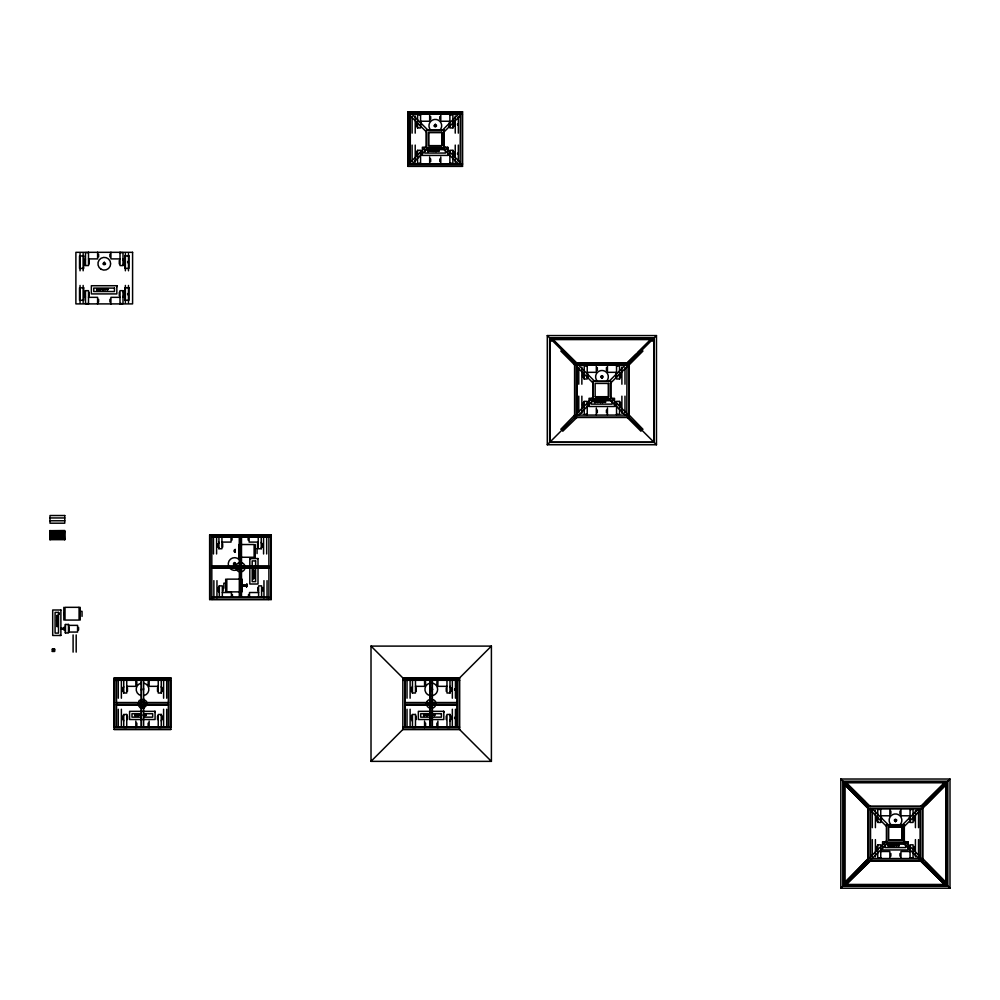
<?xml version="1.0" encoding="UTF-8"?>
<svg xmlns="http://www.w3.org/2000/svg" width="1000" height="1000" viewBox="0 0 1000 1000"><rect width="100%" height="100%" fill="white"/><g stroke="black" fill="none" stroke-linecap="round" stroke-linejoin="round"><path stroke-width="1.5" d="M146.975 704.912L146.5 701.4L143.675 699.225M434.487 125.988C434.738 123.138 437.7 127 434.888 126.512M431.488 690.2L431.987 689.362M432.088 689.587L431.488 688.525L431.887 689.013M435.712 704.912C437.675 697.5 424.738 697.5 426.7 704.912M896.2 820.487L896.012 819.775M431.637 687.962L432.713 689.362L431.463 690.462M242.587 567.975A2.275 2.275 0 0 0 242.5 566.237L241.213 565.075A2.275 2.275 0 0 0 239.462 565.163L238.3 566.462A2.275 2.275 0 0 0 238.4 568.2L239.688 569.362A2.275 2.275 0 0 0 241.425 569.275L242.55 566.388M143.475 701.7L140.863 702.125L140.438 704.725M144.5 704.725L144.5 702.725M146.975 704.938L143.675 708.238M235.25 564.388C232.675 560.538 234.713 566.562 234.625 564.75M435.95 126.125L435.95 125.4M430.513 688.925L430.513 689.788M429.237 702.588A2.275 2.275 0 0 0 429.237 704.862L430.075 705.7A2.275 2.275 0 0 0 432.35 705.7L433.175 704.862A2.275 2.275 0 0 0 433.175 702.588L432.35 701.762A2.275 2.275 0 0 0 430.075 701.762L429.188 704.725M433.237 704.725L433.237 702.725M435.712 704.938C434.725 709.412 427.688 709.412 426.7 704.938M601.362 376.225C602.362 380.225 602.7 373.55 601.462 377.35M896.338 820.512C895.212 822.663 893.625 818.825 895.938 819.538M56.725 616.25L57.5 616.3M56.725 618.737L57.5 618.787M56.863 616.25L57.35 616.3M56.863 618.737L57.35 618.787M143.475 689.912L143.488 688.4M253.988 575.275L253.275 575.275M253.988 577.762L253.275 577.762M234 563.663L235.125 563.513M143.512 714.488L143.575 715.575M432.013 714.55L432.312 715.575M97.613 289.325L97.613 289.75M100.1 289.325L100.1 289.75M428.625 150.838L428.625 151.263M431.112 150.838L431.163 151.312M135.838 714.938L136.3 715.525L135.838 714.788M138.325 714.938L138.775 715.525L138.325 714.788M595.275 401.912L595.388 402.413M597.762 401.912L597.875 402.55M424.575 714.938L425.037 715.525L424.575 714.788M427.062 714.938L427.512 715.525L427.062 714.788M888.812 845.375L888.812 845.788M891.287 845.375L891.287 845.788M253.85 575.275L253.425 575.275M253.85 577.762L253.425 577.762M432.475 151.237L431.987 150.638L432.625 151.475M139.688 715.487L139.2 714.737L139.688 715.337M599.075 402.375L599.05 402M428.425 715.487L427.938 714.737L428.425 715.337M102.863 289.425C103.513 288.263 103.525 290.8 102.863 289.6M433.875 150.938C434.513 149.625 434.525 152.487 433.975 151.025M600.538 402.013C601.188 400.85 601.2 403.387 600.538 402.2M429.837 715.037C430.487 713.875 430.5 716.413 429.837 715.225M894.062 845.475C894.712 844.3 894.725 846.838 894.062 845.65M560.788 429.3L574.587 415.087L629.175 415.087L642.975 429.3M642.975 351.025L628.987 365.05M870.3 860.725L871.225 860.163L846.425 884.262L844.762 882.588L868.85 857.8L868.288 858.725M920.525 806.5L944.388 782.962L946.062 784.638L922.525 808.5M845.312 882.038L846.988 883.713M97.613 289.175L97.725 289.825M100.1 289.175L100.2 289.825M410.3 162.35L426.312 146.337M442.475 130.175L458.488 114.162M411.975 164.013L427.987 148M444.137 131.838L460.15 115.825M428.462 151.812L429.038 150.6L428.625 151.412M431.112 150.588L431.163 151.45M551.225 341.188L552.9 339.513L577.513 363.787M574.763 365.05L560.788 351.025M626.25 363.787L650.85 339.513L652.525 341.188M576.95 413.425L592.962 397.4M609.125 381.25L625.138 365.225M627.5 362.863L636 354.375M638.112 352.25L650.85 339.513M547.288 444.75L574.587 417.463L574.587 362.863L547.288 335.575L656.475 335.575L656.475 444.75L547.288 444.75L547.288 335.575M574.587 362.863L629.175 362.863L656.475 335.575M578.625 415.087L594.637 399.075M610.8 382.912L626.812 366.9M595.275 401.662L595.388 402.55M597.762 401.662L597.875 402.413M626.987 417.275L641.012 431.262M371.012 761.363L402.85 729.513L459.562 729.513L491.4 761.363L491.4 646.1L371.012 646.1L371.012 761.363L491.4 761.363M371.012 646.1L402.85 677.95L459.562 677.95L491.4 646.1M868.288 808.5L868.85 809.425L844.762 784.638L846.425 782.962L870.3 806.5M844.762 882.588L867.025 860.325M870.487 856.875L886.488 840.863M902.65 824.7L918.662 808.688M925.375 801.975L944.388 782.962M840.812 888.213L868.112 860.913L868.112 806.325L840.812 779.025L950 779.025L950 888.213L840.812 888.213L840.812 779.025M868.112 806.325L922.7 806.325L950 779.025M846.425 884.262L868.725 861.975M872.15 858.55L888.162 842.537M904.325 826.375L920.337 810.362M925.962 804.737L946.062 784.638M888.812 845.113L888.812 845.938M891.287 845.113L891.287 845.938M920.525 860.725L919.6 860.175L944.388 884.262L946.062 882.588L922.7 858.55L868.112 858.55M943.637 883.525L945.312 881.85M141.637 714.688L141.675 715.575M562.737 431.262L576.95 417.463L574.587 415.087M141.525 688.888L141.5 690.4M103.787 263.238L105.15 263.75L103.863 264.488M435.838 126.275L435.125 126.463M430.538 688.112L429.8 689.362L430.462 690.275M892.588 845.962L892.225 845.138L892.812 846M57.737 625.75C56.15 625 58.338 625.25 56.85 626.312C58.9 627.087 55.1 626.188 57.55 625.913M57.112 621.6C55.637 621.987 58.45 622.25 57.188 621.5M105.288 289.025L105.5 289.962M895.588 845.037L895.75 846M253.512 573.913L253.512 574.125M104.075 262.913L103.462 263.975M143.475 705.75L141.463 705.75M432.212 705.75L430.213 705.75M253.162 568.1L254.062 567.625M241.287 569.325L239.688 569.362L239.613 597.212M253.113 568.212C254.412 569.15 252.413 568.763 253.863 567.688L253.162 567.463M143.65 708.238L140.137 707.763L137.963 704.938M249.913 558.725L250.963 558.612M59.75 635.4L60.8 635.288M407.925 111.975L462.525 111.975M407.925 113.975L462.525 113.975M408.113 114.162L462.337 114.162L462.337 164.013M420.575 115L417.562 115L417.562 127.925L420.575 127.925L420.575 114.562M449.888 115L452.887 115L452.887 127.925L449.888 127.925L449.888 114.562M420.575 121.25L429.675 121.25L429.675 114.562M449.888 121.25L440.788 121.25L440.788 114.562M426.875 147.238L422.375 147.238L422.375 155.425L447.85 155.425L447.85 147.238L443.363 147.238M428.237 150.25L428.237 151.475M433.875 150.25L433.725 151.475M420.575 163.225L417.562 163.225L417.562 150.3L420.575 150.3L420.575 163.65M449.888 163.225L452.887 163.225L452.887 150.3L449.888 150.3L449.888 163.65M407.925 164.013L462.525 164.013M407.925 164.2L462.525 164.2M407.925 166.2L462.525 166.2M88.5 252.638L85.5 252.638L85.5 265.562L88.5 265.562L88.5 252.213M120.013 252.638L123.012 252.638L123.012 265.562L120.013 265.562L120.013 252.213M88.5 258.9L97.6 258.9L97.6 252.213M120.013 258.9L110.913 258.9L110.913 252.213M97.613 289.075L97.45 290.3M100.1 289.075L99.938 290.3M88.5 297.337L97.6 297.337L97.6 304.025M120.013 297.337L110.913 297.337L110.913 304.025M88.5 303.587L85.5 303.587L85.5 290.675L88.5 290.675L88.5 304.025M120.013 303.587L123.012 303.587L123.012 290.675L120.013 290.675L120.013 304.025M551.05 339.325L652.712 339.325M551.225 339.513L652.525 339.513M574.587 363.05L629.175 363.05M574.587 365.05L629.175 365.05M574.763 365.225L628.987 365.225M587.225 366.075L584.225 366.075L584.225 378.988L587.225 378.988L587.225 365.637M616.538 366.075L619.538 366.075L619.538 378.988L616.538 378.988L616.538 365.637M587.225 372.325L596.325 372.325L596.325 365.637M616.538 372.325L607.438 372.325L607.438 365.637M595.325 396.712L608.425 396.712L608.425 383.612M593.525 398.312L589.038 398.312L589.038 406.5L614.513 406.5L614.513 398.312L610.013 398.312M591.413 400.688L612.125 400.688L612.125 404.125L591.413 404.125L591.413 401.838M594.5 401.312L594.338 402.55M594.725 401.312L594.725 402.55M600.538 401.312L600.375 402.55M587.225 414.3L584.225 414.3L584.225 401.375L587.225 401.375L587.225 414.725M616.538 414.3L619.538 414.3L619.538 401.375L616.538 401.375L616.538 414.725M574.587 417.275L629.175 417.275M574.587 417.463L629.175 417.463L656.475 444.75M50 517.95L64.763 517.95M50 520.775L64.763 520.775M50 530.688L64.763 530.525L64.763 539.825M50 531.15L64.763 531.15M50 531.888L64.763 531.888M50 532.85L64.763 532.85M50 533.975L64.763 533.975M212 535.05L268.9 535.05M50 535.175L64.763 535.175M50 536.375L64.763 536.375M212 537.05L268.9 537.05M212 537.225L268.9 537.225M50 537.5L64.763 537.5M50 538.462L64.763 538.462M50 539.2L64.763 539.2M50 539.663L64.763 539.663M221.938 542.087L231.038 542.087L231.038 536.65M258.225 542.087L249.125 542.087L249.125 536.65M240.025 544.525L254.112 544.525L254.112 557.263L240.025 557.263M255.238 548.562L257.062 548.562L257.062 553.6M212 566.2L238.438 566.2M239.425 566.2L268.9 566.2M212 566.388L238.35 566.388L238.35 568.062L212 568.062M268.9 566.388L239.613 566.388L239.613 568.062L268.9 568.062M212 568.237L238.425 568.237M268.9 568.237L239.425 568.237L239.425 597.212M239.488 579.138L226.812 579.138L226.812 591.875L239.488 591.875M225.688 583.175L223.863 583.175L223.863 588.212M241.737 584.788L246.887 584.788M241.737 586.237L246.887 586.237M222.325 592.525L231.425 592.525L231.425 597.212M258.6 592.525L249.5 592.525L249.5 597.212M212 597.212L268.9 597.212M212 597.388L268.9 597.388M212 599.388L268.9 599.388M80.225 611.35L82.037 611.35L82.037 616.388M56.65 620.087L57.5 619.612L56.65 620.25M68.475 625.363L77.575 625.363L77.575 632.062L68.475 632.062M60.838 628.2L63.2 628.2L63.2 629.225L60.838 629.225M52.413 649.275L54.413 649.275L54.413 651.275L52.413 651.275M114.113 678.125L170.825 678.125M402.85 678.125L459.562 678.125M114.113 680.125L170.825 680.125M402.85 680.125L459.562 680.125M114.113 680.312L170.825 680.312M402.85 680.312L459.562 680.312M126.737 686.338L135.838 686.338L135.838 679.65M158.238 686.338L149.15 686.338L149.15 679.65M415.475 686.338L424.575 686.338L424.575 679.65M446.975 686.338L437.887 686.338L437.887 679.65M116.487 702.55L168.45 702.55M405.225 702.55L457.188 702.55M116.487 702.725L168.45 702.725M405.225 702.725L457.188 702.725M116.487 704.725L168.45 704.725M405.225 704.725L457.188 704.725M116.487 704.912L168.45 704.912M405.225 704.912L457.188 704.912M140.85 713.713L131.975 713.713L131.975 717.15L140.85 717.15M143.812 713.713L152.688 713.713L152.688 717.15L143.812 717.15M114.113 727.15L170.825 727.15M402.85 727.15L459.562 727.15M114.113 727.337L170.825 727.337M402.85 727.337L459.562 727.337M114.113 729.338L170.825 729.338M402.85 729.338L459.562 729.338M868.112 806.5L922.7 806.5M868.112 808.5L922.7 808.5M868.288 808.688L922.525 808.688M880.75 809.525L877.75 809.525L877.75 822.45L880.75 822.45L880.75 809.1M910.062 809.525L913.062 809.525L913.062 822.45L910.062 822.45L910.062 809.1M880.75 815.788L889.85 815.788L889.85 809.1M910.062 815.788L900.962 815.788L900.962 809.1M888.863 827.062L901.963 827.062L901.963 840.163L888.863 840.163M887.062 841.762L882.562 841.762L882.562 849.95L908.037 849.95L908.037 841.762L905.037 841.762M887.862 844.775L888.025 846M888.413 844.775L888.263 846M893.9 844.775L893.9 846M880.75 851.5L889.85 851.5L889.85 858.188M910.062 851.5L900.962 851.5L900.962 858.188M880.75 857.75L877.75 857.75L877.75 844.825L880.75 844.825L880.75 858.188M910.062 857.75L913.062 857.75L913.062 844.825L910.062 844.825L910.062 858.188M868.112 858.725L922.7 858.725M868.112 860.725L922.7 860.725M868.112 860.913L922.7 860.913L950 888.213M143.65 699.225L139.175 700.438L137.963 704.912M241.213 565.075L239.613 565.125L239.613 537.225M432.212 701.7L430.213 701.7L430.213 680.312M434.963 126.388L434.588 125.763M253.525 572.513C252.35 571.85 254.9 571.85 253.7 572.513M411.975 114.162L427.987 130.175M444.137 146.337L460.15 162.35M410.3 115.825L426.312 131.838M442.475 148L458.488 164.013M552.9 339.513L576.25 362.863M578.625 365.225L594.637 381.25M610.8 397.4L626.812 413.425M576.95 366.9L592.962 382.912M609.125 399.075L625.138 415.087M943.637 783.713L945.312 785.387M865.438 801.975L846.425 782.962C848.25 783.612 845.413 786.45 844.762 784.638L867.025 806.912M872.15 808.688L888.162 824.7M904.325 840.863L920.337 856.875M925.962 862.5L946.062 882.588M870.487 810.362L886.488 826.375M902.65 842.537L918.662 858.55M922.087 861.975L944.388 884.262M896.125 819.938L895.138 819.675L895 820.8M438.175 150.525C437.35 151.775 437.575 150.675 438.462 150.588L438.7 151.287C439.462 149.225 438.562 153.025 438.288 150.588M57.625 623.025L56.65 623.025M253.088 570.025L254.062 569.862M604.825 401.6C604.25 403.15 603.938 401.075 605.35 402.35C606.112 400.3 605.225 404.1 604.938 401.662M907.85 841.862L907.962 842.9M447.663 147.338L447.775 148.375M443.612 711.425L443.725 712.475M116.65 285.812L116.762 286.863M154.875 711.425L154.987 712.475M946.062 782.962L946.062 884.262M922.7 806.325L922.7 860.913M922.525 806.5L922.525 860.725M920.525 808.688L920.525 858.55M920.337 808.688L920.337 858.55M918.512 810.475L918.512 827.663M918.512 839.613L918.512 856.75M915.425 810.475L915.425 813.763M915.425 814.812L915.425 827.663M915.425 839.613L915.425 852.225M915.425 853.312L915.425 856.8M914.613 818.175L914.613 819.987M914.613 847.288L914.613 849.112M914.25 817.35L914.25 820.812M914.25 846.462L914.25 849.925M909.338 817.35L909.338 819.525M909.338 847.337L909.338 849.925M899.963 811.112L899.963 813.775M899.963 853.512L899.963 856.175M890.85 811.112L890.85 813.775M890.85 853.512L890.85 856.175M881.488 817.35L881.488 818.637M881.488 848.65L881.488 849.925M877.575 821.287L877.575 822.337M877.575 844.938L877.575 846M876.562 817.35L876.562 820.812M876.562 846.462L876.562 849.925M876.2 818.175L876.2 819.987M876.2 847.288L876.2 849.112M875.4 810.475L875.4 812.35M875.4 813.662L875.4 827.663M875.4 839.613L875.4 853.625M875.4 854.438L875.4 856.8M872.3 810.475L872.3 827.663M872.3 839.613L872.3 856.75M870.487 808.688L870.487 858.55M870.3 808.688L870.3 858.55M868.288 806.5L868.288 860.725M844.762 782.962L844.762 884.262M629.175 362.863L629.175 417.463M628.987 363.05L628.987 417.275M626.987 365.225L626.812 415.087M624.987 367.562L624.987 384.212M624.987 396.163L624.987 412.812M621.9 367.025L621.9 384.212M621.9 396.163L621.9 409.012M621.9 410.05L621.9 413.338M621.087 374.712L621.087 376.538M621.087 403.837L621.087 405.65M620.725 373.9L620.725 377.35M620.725 403.013L620.725 406.475M619.725 372.475L619.725 373.438M619.725 377.825L619.725 378.888M619.725 401.488L619.725 402.537M619.725 406.925L619.725 407.575M615.812 373.9L615.812 375.625M615.812 376.488L615.812 377.35M615.812 404.3L615.812 406.475M607.438 408.038L607.438 414.725M606.438 367.65L606.438 370.312M606.438 410.05L606.438 412.713M597.325 367.65L597.325 370.312M597.325 410.05L597.325 412.713M596.325 408.038L596.325 414.725M587.95 373.9L587.95 375.625M587.95 376.488L587.95 377.35M587.95 404.3L587.95 406.475M584.038 372.475L584.038 373.438M584.038 377.825L584.038 378.888M584.038 401.488L584.038 402.537M584.038 406.925L584.038 407.575M583.038 373.9L583.038 377.35M583.038 403.013L583.038 406.475M582.675 374.712L582.675 376.538M582.675 403.837L582.675 405.65M581.862 367.025L581.862 384.212M581.862 396.163L581.862 409.012M581.862 410.05L581.862 413.338M578.775 367.562L578.775 384.212M578.775 396.163L578.775 412.812M576.95 365.225L576.95 415.087M576.775 365.225L576.775 415.087M574.763 363.05L574.763 417.275M460.337 114.162L460.15 164.013M459.562 677.95L459.562 729.513M459.375 680.312L459.375 727.15M458.338 116.487L458.338 133.138M458.338 145.087L458.338 161.737M457.525 123.85L457.525 125.062M457.525 153.15L457.525 154.375M457.375 680.312L457.375 727.15M457.188 680.312L457.188 727.15M455.438 681.025L455.438 698.213M455.438 709.25L455.438 726.438M455.238 115.95L455.238 133.138M455.238 145.087L455.238 157.938M455.238 159.088L455.238 162.275M454.625 688.925L454.625 690.15M454.625 717.312L454.625 718.538M454.438 123.637L454.438 125.463M454.438 152.762L454.438 154.575M454.062 122.825L454.062 126.287M454.062 151.938L454.062 155.4M453.062 121.463L453.062 122.375M453.062 126.75L453.062 127.812M453.062 150.412L453.062 151.463M453.062 155.85L453.062 156.537M452.337 681.025L452.337 698.213M452.337 709.25L452.337 726.438M451.525 688.725L451.525 690.537M451.525 716.925L451.525 718.737M451.163 687.9L451.163 691.363M451.163 716.1L451.163 719.562M450.163 686.363L450.163 687.45M450.163 691.838L450.163 692.887M450.163 714.575L450.163 715.638M450.163 720.013L450.163 721.112M449.988 680.075L449.988 693L446.975 693L446.975 679.862M449.15 122.825L449.15 124.55M449.15 125.412L449.15 126.287M449.15 153.663L449.15 155.4M446.25 687.9L446.25 691.363M446.25 716.1L446.25 719.562M440.788 156.962L440.788 163.65M439.787 116.575L439.787 119.237M439.787 158.975L439.787 161.637M437.887 721.125L437.887 727.6M436.887 681.663L436.887 684.325M436.887 723.138L436.887 725.812M432.388 680.312L432.388 727.15M432.212 680.312L432.212 702.55M432.212 704.912L432.212 727.15M431.512 714.325L431.512 715.575M430.675 116.575L430.675 119.237M430.675 158.975L430.675 161.637M430.213 704.912L430.213 727.15M430.025 680.312L430.025 727.15M429.675 156.962L429.675 163.65M425.575 681.663L425.575 684.325M425.575 723.138L425.575 725.812M424.575 721.125L424.575 727.6M421.3 122.825L421.3 124.55M421.3 153.663L421.3 155.4M417.388 121.463L417.388 122.375M417.388 126.75L417.388 127.812M417.388 150.412L417.388 151.463M417.388 155.85L417.388 156.537M416.388 122.825L416.388 126.287M416.388 151.938L416.388 155.4M416.2 687.9L416.2 691.363M416.2 716.1L416.2 719.562M416.025 123.637L416.025 125.463M416.025 152.762L416.025 154.575M415.475 679.862L415.475 693L412.475 693L412.475 680.075M415.213 115.95L415.213 133.138M415.213 145.087L415.213 157.938M415.213 159.088L415.213 162.275M412.287 686.363L412.287 687.45M412.287 691.838L412.287 692.887M412.287 714.575L412.287 715.638M412.287 720.013L412.287 721.112M412.113 116.487L412.113 133.138M412.113 145.087L412.113 161.737M411.287 687.9L411.287 691.363M411.287 716.1L411.287 719.562M410.925 688.725L410.925 690.537M410.925 716.925L410.925 718.737M410.3 114.162L410.3 164.013M410.112 114.162L410.112 164.013M410.112 681.025L410.112 698.213M410.112 709.25L410.112 726.438M408.113 111.975L408.113 166.2M407.025 681.025L407.025 698.213M407.025 709.25L407.025 726.438M405.225 680.312L405.225 727.15M405.037 680.312L405.037 727.15M402.85 677.95L402.85 729.513M271.087 534.862L271.087 599.575M268.9 534.862L268.9 599.575M267.05 580.65L267.05 597.788M266.675 536.775L266.675 553.962M263.962 580.65L263.962 597.788M263.575 536.775L263.575 553.962M263.15 588.325L263.15 590.138M262.775 544.475L262.775 546.287M262.787 587.5L262.787 590.962M262.4 543.65L262.4 547.112M261.6 597.35L261.6 585.862L258.6 585.862L258.6 597.35M261.4 542.1L261.4 543.2M261.4 547.587L261.4 548.638M261.225 535.825L261.225 548.75L258.225 548.75L258.225 535.825M257.875 587.5L257.875 590.962M257.488 543.65L257.488 547.112M255.238 544.525L255.238 557.263M248.5 594.538L248.5 597.212M248.125 537.413L248.125 540.075M242.062 579.138L242.062 591.875M241.737 584.65L241.737 586.375M241.462 537.225L241.462 597.212M241.287 537.225L241.287 597.212M240.9 579.138L240.9 591.875M239.425 537.225L239.425 565.188M239.188 550.037L239.188 551.763M238.863 544.525L238.863 557.263M234.088 550.2L234.088 551.6M232.425 594.538L232.425 597.212M232.037 537.413L232.037 540.075M225.688 579.138L225.688 591.875M223.05 587.5L223.05 590.962M222.675 543.65L222.675 547.112M222.325 597.35L222.325 585.862L219.325 585.862L219.325 597.35M221.938 535.825L221.938 548.75L218.938 548.75L218.938 535.825M219.137 585.975L219.137 587.038M219.137 591.413L219.137 592.513M218.762 542.1L218.762 543.2M218.762 547.587L218.762 548.638M218.137 587.5L218.137 590.962M217.763 543.65L217.763 547.112M217.775 588.325L217.775 590.138M217.387 544.475L217.387 546.287M216.962 580.65L216.962 597.788M216.588 536.775L216.588 553.962M213.875 580.65L213.875 597.788M213.487 536.775L213.487 553.962M211.812 534.862L211.812 599.575M209.812 534.862L209.812 599.575M170.637 680.312L170.637 727.15M168.637 680.312L168.637 727.15M168.45 680.312L168.45 727.15M166.7 681.025L166.7 698.213M166.7 709.25L166.7 726.438M163.6 681.025L163.6 698.213M163.6 709.25L163.6 726.438M162.787 688.725L162.787 690.537M162.787 716.925L162.787 718.737M162.425 687.9L162.425 691.363M162.425 716.1L162.425 719.562M161.425 686.363L161.425 687.45M161.425 691.838L161.425 692.887M161.425 714.575L161.425 715.638M161.425 720.013L161.425 721.112M161.25 680.075L161.25 693L158.238 693L158.238 679.862M157.513 687.9L157.513 691.363M157.513 716.1L157.513 719.562M149.15 721.125L149.15 727.6M148.138 681.663L148.138 684.325M148.138 723.138L148.138 725.812M143.65 680.312L143.65 727.15M141.463 680.312L141.463 702.55M141.463 704.912L141.463 727.15M141.287 680.312L141.287 727.15M136.838 681.663L136.838 684.325M136.838 723.138L136.838 725.812M135.838 721.125L135.838 727.6M128.463 253.6L128.463 270.788M128.463 285.45L128.463 302.638M127.662 261.488L127.662 262.712M127.662 293.525L127.662 294.738M127.463 687.9L127.463 691.363M127.463 716.1L127.463 719.562M126.737 679.862L126.737 693L123.737 693L123.737 680.075M125.375 253.6L125.375 270.788M125.375 285.45L125.375 302.638M124.562 261.288L124.562 263.113M124.562 293.125L124.562 294.95M124.2 260.462L124.2 263.925M124.2 292.312L124.2 295.763M123.55 686.363L123.55 687.45M123.55 691.838L123.55 692.887M123.55 714.575L123.55 715.638M123.55 720.013L123.55 721.112M123.2 258.925L123.2 260.012M123.2 264.4L123.2 265.45M123.2 290.775L123.2 291.837M123.2 296.225L123.2 297.312M122.55 687.9L122.55 691.363M122.55 716.1L122.55 719.562M122.188 688.725L122.188 690.537M122.188 716.925L122.188 718.737M121.375 681.025L121.375 698.213M121.375 709.25L121.375 726.438M119.288 260.462L119.288 263.925M119.288 292.312L119.288 295.763M118.287 681.025L118.287 698.213M118.287 709.25L118.287 726.438M116.487 680.312L116.487 727.15M116.3 680.312L116.3 727.15M114.3 680.312L114.3 727.15M109.913 254.225L109.913 256.887M109.913 299.35L109.913 302.013M98.6 254.225L98.6 256.887M98.6 299.35L98.6 302.013M89.237 260.462L89.237 263.925M89.237 292.312L89.237 295.763M85.325 258.925L85.325 260.012M85.325 264.4L85.325 265.45M85.325 290.775L85.325 291.837M85.325 296.225L85.325 297.312M84.325 260.462L84.325 263.925M84.325 292.312L84.325 295.763M83.95 261.288L83.95 263.113M83.95 293.125L83.95 294.95M83.15 253.6L83.15 270.788M83.15 285.45L83.15 302.638M80.225 607.325L80.225 620.062M80.05 253.6L80.05 270.788M80.05 285.45L80.05 302.638M78.575 627.388L78.575 630.037M76.188 634.925L76.188 652.113M73.1 634.925L73.1 652.113M69.212 626.987L69.212 630.438M65.3 624.525L65.3 625.612M65.3 631.825L65.3 632.875M64.175 612.825L64.175 614.55M64.287 626.987L64.287 630.438M63.925 627.8L63.925 629.625M63.837 607.325L63.837 620.062M59.075 612.987L59.075 614.388M57.888 615.3L56.65 615.462M57.888 621.35L56.65 621.35M50 530.525L50 539.825M140.5 702.588A2.275 2.275 0 0 0 140.5 704.862L141.337 705.7A2.275 2.275 0 0 0 143.613 705.7L144.438 704.862A2.275 2.275 0 0 0 144.438 702.588L143.613 701.762A2.275 2.275 0 0 0 141.337 701.762M891 824.788A6.375 6.375 0 0 1 891 815.788A6.375 6.375 0 0 1 900 815.788A6.375 6.375 0 0 1 900 824.788M430.812 130.262A6.375 6.375 0 0 1 430.812 121.263A6.375 6.375 0 0 1 439.825 121.263A6.375 6.375 0 0 1 439.825 130.262M240.775 565.662A6.375 6.375 0 0 1 239.125 568.525M237.8 569.538A6.375 6.375 0 0 1 229.1 567.2M228.463 565.662A6.375 6.375 0 0 1 239.125 559.513M431.262 682.987A6.375 6.375 0 0 1 437.625 689.362A6.375 6.375 0 0 1 431.262 695.725M429.613 695.512A6.375 6.375 0 0 1 429.613 683.213M144.175 683.213A6.375 6.375 0 0 1 144.175 695.512M140.875 695.512A6.375 6.375 0 0 1 140.875 683.213M597.475 381.337A6.375 6.375 0 0 1 597.475 372.325A6.375 6.375 0 0 1 606.475 372.325A6.375 6.375 0 0 1 606.475 381.337M106.375 289.225C107.225 291.163 107.1 287.362 106.375 289.225M144.613 714.837C145.438 716.787 145.35 712.975 144.613 714.837M433.35 714.837C434.363 716.538 433.825 713.562 433.35 714.837M897.575 845.275C898.55 847.163 898.2 843.462 897.575 845.275M98.513 289.438L98.55 289.312M101.962 289.438L102.5 289.862L101.988 289.312M104.3 262.3C100.013 265.375 108.6 265.425 104.3 262.3M136.75 715.05L136.788 714.925M140.188 715.05L140.762 715.438L140.225 714.925M234.625 562.562C230.413 565.5 238.812 565.763 234.625 562.562M429.538 150.95L429.55 150.887M432.975 150.95L433.512 151.387L432.987 150.887M435.325 124.312C431.087 127.463 439.6 127.3 435.325 124.312M425.487 715.05L425.525 714.925M428.925 715.05L429.5 715.438L428.963 714.925M596.188 402.025L596.788 402.375L596.2 401.95M599.625 402.025L600.163 402.45L599.637 401.95M601.975 378.212C597.725 375.125 606.25 375.363 601.975 378.212M889.712 845.475L889.725 845.413M893.15 845.475L893.725 845.863L893.175 845.413M895.512 821.663C891.287 818.688 899.8 818.737 895.512 821.663M57.562 620.85L56.662 620.675L57.438 620.85M253.15 573.1L254.075 573.25L253.15 573.1M98.362 289.413L99.162 289.713L98.362 289.413M136.588 715.025L137.387 715.325L136.613 714.938M429.375 150.925L430.175 151.225L429.375 150.925M425.325 715.025L426.125 715.325L425.35 714.938M889.55 845.45L890.35 845.75L889.55 845.45M56.638 617.312L57.538 617.575L56.775 617.3M253.15 576.512L254.075 576.7L253.15 576.512M253.275 576.55L253.95 576.663L253.287 576.5M100.85 289.65C101.15 288.788 101.9 289.387 100.85 289.65M235.987 565.95L235.95 568.35A4.638 4.638 0 0 0 239.175 571.688L241.575 571.725A4.638 4.638 0 0 0 244.913 568.488L244.95 566.087A4.638 4.638 0 0 0 241.725 562.762L239.312 562.725A4.638 4.638 0 0 0 235.987 565.95M104.425 288.712L104.55 289.962L104.412 288.762M435.438 150.225L435.562 151.475L435.438 150.225M436.4 150.225L436.525 151.475L436.4 150.225M602.1 401.3L602.212 402.55L602.1 401.3M603.05 401.3L603.013 402.55L603.175 401.3M896.587 844.75L896.7 846L896.587 844.75M107.912 289.075L107.613 289.962L107.912 289.075M146.15 714.688L145.838 715.575L146.15 714.688M434.888 714.688L434.575 715.575L434.888 714.688M899.112 845.113L898.812 846L899.112 845.113M462.525 111.788L407.925 111.788L407.925 166.388L462.525 166.388L462.525 111.788M444.137 130.175L426.312 130.175L426.312 148L444.137 148L444.137 130.175M443.963 130.35L426.488 130.35L426.488 147.825L443.963 147.825L443.963 130.35M441.962 132.35L428.488 132.35L428.488 145.825L441.962 145.825L441.962 132.35M441.775 132.537L428.675 132.537L428.675 145.638L441.775 145.638L441.775 132.537M445.475 149.613L424.762 149.613L424.762 153.05L445.475 153.05L445.475 149.613M427.837 150.25L427.688 151.475L427.837 150.25M132.587 252.325L75.888 252.325L75.888 303.9L132.587 303.9L132.587 252.325M83.713 255.963L79.525 255.963L79.525 268.4L83.713 268.4L83.713 255.963M128.95 255.963L124.763 255.963L124.763 268.4L128.95 268.4L128.95 255.963M116.838 285.725L91.363 285.725L91.363 293.913L116.838 293.913L116.838 285.725M83.713 287.838L79.525 287.838L79.525 300.262L83.713 300.262L83.713 287.838M128.95 287.838L124.763 287.838L124.763 300.262L128.95 300.262L128.95 287.838M114.462 288.1L93.75 288.1L93.75 291.525L114.462 291.525L114.462 288.1M96.825 288.725L96.662 289.962L96.825 288.725M97.212 288.725L97.062 289.962L97.212 288.725M102.863 288.725L102.7 289.962L102.863 288.725M654.1 337.938L549.65 337.938L549.65 442.388L654.1 442.388L654.1 337.938M653.925 338.113L549.837 338.113L549.837 442.2L653.925 442.2L653.925 338.113M610.8 381.25L592.962 381.25L592.962 399.075L610.8 399.075L610.8 381.25M610.612 381.425L593.15 381.425L593.15 398.9L610.612 398.9L610.612 381.425M608.612 383.425L595.15 383.425L595.15 396.9L608.612 396.9L608.612 383.425M64.763 515.525L50 515.525L50 523.2L64.763 523.2L64.763 515.525M271.262 534.862L209.625 534.862L209.625 599.575L271.262 599.575L271.262 534.862M235.188 549.45L234.825 552.362L235.188 549.45M258.012 558.538L249.825 558.538L249.825 584.012L258.012 584.012L258.012 558.538M255.625 560.913L252.2 560.913L252.2 581.625L255.625 581.625L255.625 560.913M254.062 570.825L252.8 570.95L254.062 570.825M254.062 572.513L252.825 572.663L254.062 572.513M254.4 575.275L253.162 575.438L254.4 575.275M254.4 577.762L253.162 577.925L254.4 577.762M254.062 578.15L252.825 578.312L254.062 578.15M254.062 578.55L252.825 578.7L254.062 578.55M246.887 584.062L246.525 586.975L246.887 584.062M79.088 607.325L65.013 607.325L65.013 620.062L79.088 620.062L79.088 607.325M60.888 610L52.7 610L52.7 635.475L60.888 635.475L60.888 610M58.513 612.388L55.087 612.388L55.087 633.1L58.513 633.1L58.513 612.388M57.888 615.7L56.65 615.862L57.888 615.7M57.688 623.688L56.65 624.138L57.7 623.812M68.475 624.438L65.475 624.438L65.475 632.987L68.475 632.987L68.475 624.438M54.6 649.087L52.237 649.087L52.237 651.45L54.6 651.45L54.6 649.087M170.825 677.95L114.113 677.95L114.113 729.513L170.825 729.513L170.825 677.95M155.075 711.338L129.588 711.338L129.588 719.525L155.075 719.525L155.075 711.338M443.812 711.338L418.338 711.338L418.338 719.525L443.812 719.525L443.812 711.338M441.425 713.713L420.712 713.713L420.712 717.15L441.425 717.15L441.425 713.713M135.05 714.35L134.9 715.575L135.05 714.35M135.45 714.35L135.287 715.575L135.45 714.35M141.088 714.35L140.938 715.575L141.088 714.35M423.787 714.35L423.638 715.575L423.787 714.35M424.188 714.35L424.025 715.575L424.188 714.35M429.837 714.35L429.675 715.575L429.837 714.35M126.737 714.463L123.737 714.463L123.737 727.387L126.737 727.387L126.737 714.463M161.25 714.463L158.238 714.463L158.238 727.387L161.25 727.387L161.25 714.463M415.475 714.463L412.475 714.463L412.475 727.387L415.475 727.387L415.475 714.463M449.988 714.463L446.975 714.463L446.975 727.387L449.988 727.387L449.988 714.463M135.838 714.688L135.675 715.913L135.838 714.688M138.325 714.688L138.162 715.913L138.325 714.688M424.575 714.688L424.425 715.913L424.575 714.688M427.062 714.688L426.9 715.913L427.062 714.688M947.638 781.388L843.175 781.388L843.175 885.837L947.638 885.837L947.638 781.388M947.45 781.575L843.363 781.575L843.363 885.662L947.45 885.662L947.45 781.575M946.237 782.788L844.575 782.788L844.575 884.45L946.237 884.45L946.237 782.788M904.325 824.7L886.488 824.7L886.488 842.537L904.325 842.537L904.325 824.7M904.15 824.887L886.675 824.887L886.675 842.35L904.15 842.35L904.15 824.887M902.138 826.888L888.675 826.888L888.675 840.35L902.138 840.35L902.138 826.888M905.662 844.15L884.938 844.15L884.938 847.575L905.662 847.575L905.662 844.15M101.112 269.262A6.375 6.375 0 0 0 110.662 263.75A6.375 6.375 0 0 0 101.112 258.225A6.375 6.375 0 0 0 101.112 269.262"/></g></svg>
